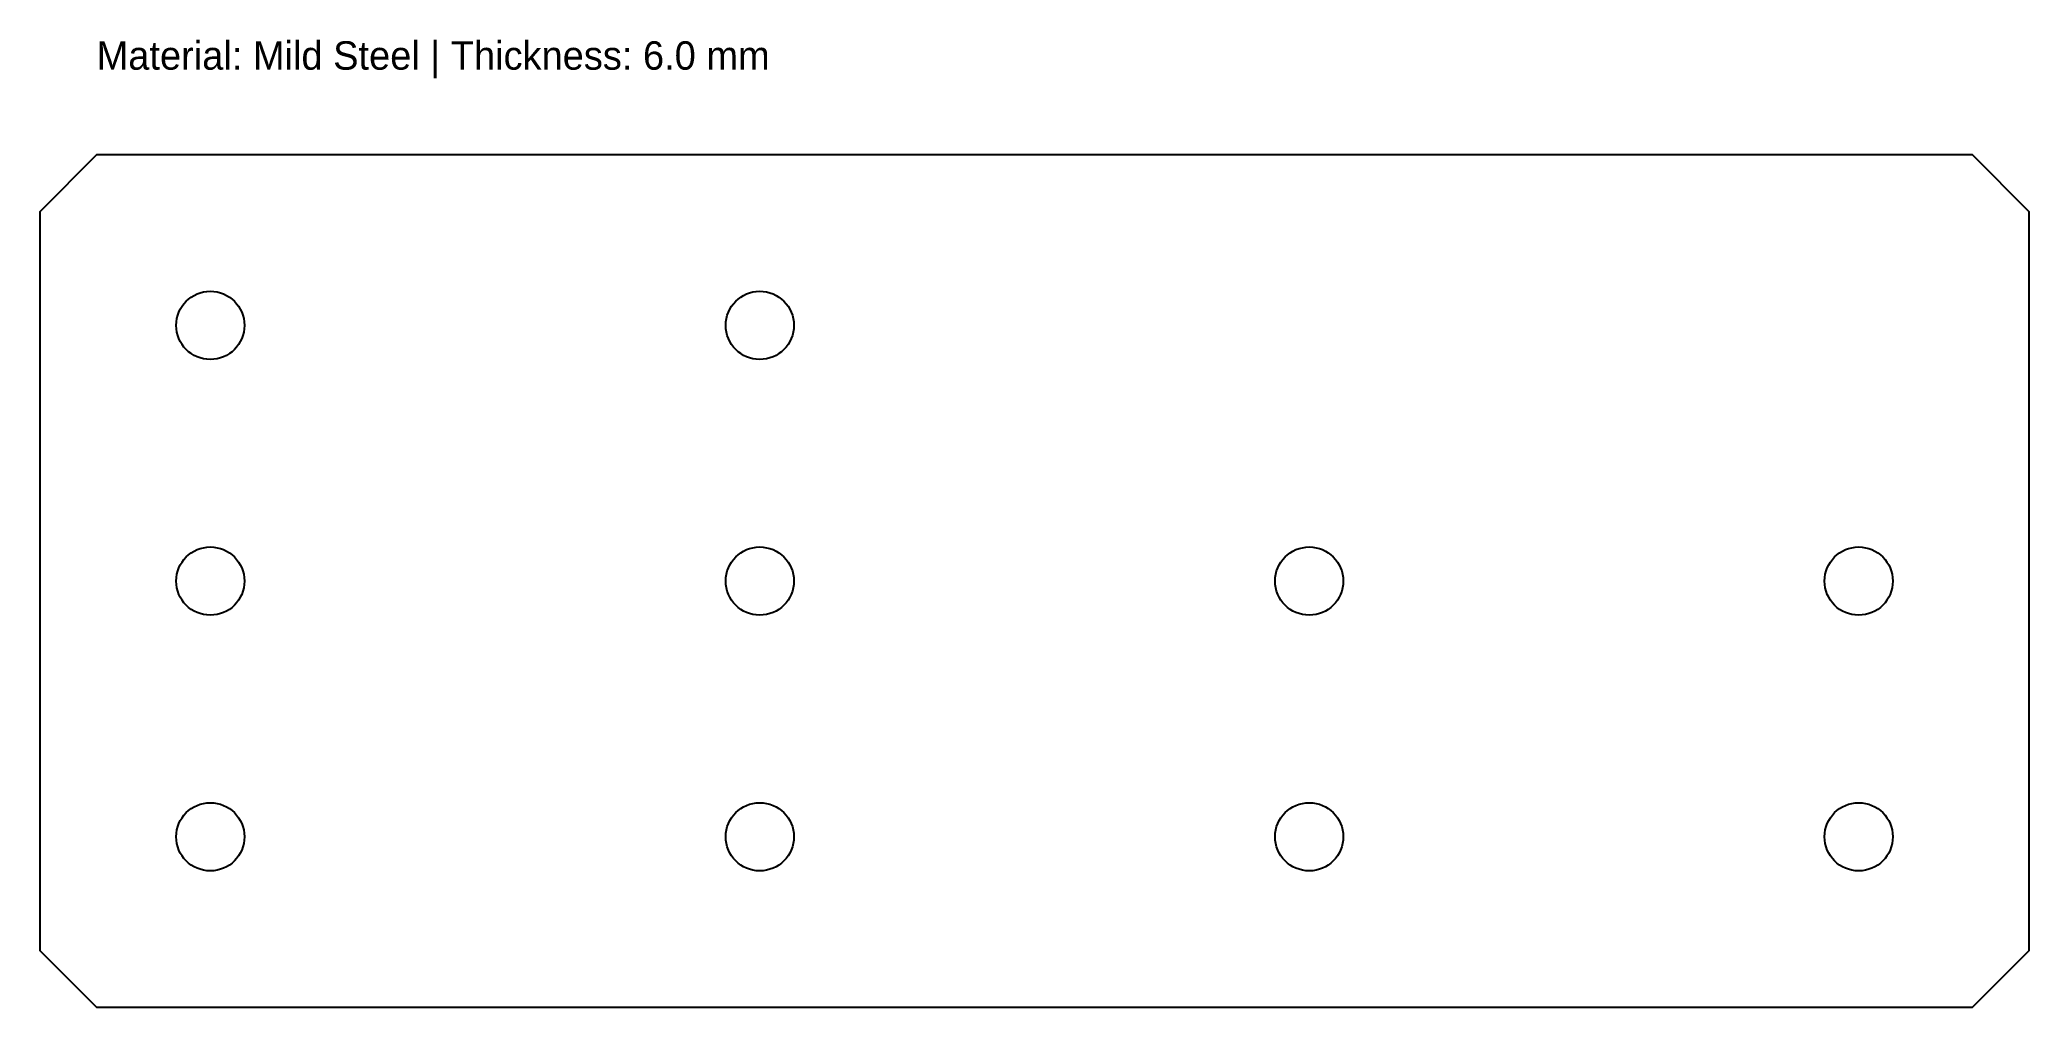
# Model space of a CAD drawing. Header units: metres. Extents: x 0 to 350, y 0 to 170.
import ezdxf

# ---------------------------------------------------------------- set-up
doc = ezdxf.new("R2010")
doc.units = ezdxf.units.M

msp = doc.modelspace()

# ---------------------------------------------------------------- linework, layer by layer
at = {"layer": 'CUT'}
msp.add_lwpolyline([(10, 0), (340, 0), (350, 10), (350, 140), (340, 150), (10, 150), (0, 140), (0, 10)], close=True, dxfattribs=at)
at = {"layer": 'HOLES'}
for centre in [(30, 120), (126.67, 120), (30, 75), (126.67, 75), (223.33, 75), (320, 75), (30, 30), (126.67, 30), (223.33, 30), (320, 30)]:
    msp.add_circle(centre, 6, dxfattribs=at)

# ---------------------------------------------------------------- texts
at = {"layer": 'NOTES'}
msp.add_text('Material: Mild Steel | Thickness: 6.0 mm', height=5, dxfattribs=at).set_placement((10, 165))

doc.saveas('drawing.dxf')
